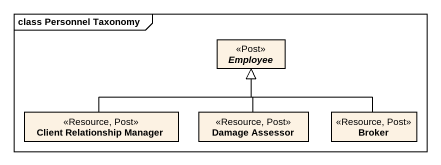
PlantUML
@startuml
mainframe class Personnel Taxonomy
hide circle
hide empty members
abstract class Employee <<Post>>
class "Client Relationship Manager" as Client_Relationship_Manager <<Resource, Post>>
class "Damage Assessor" as Damage_Assessor <<Resource, Post>>
class Broker <<Resource, Post>>
Client_Relationship_Manager -right-|> Employee
Damage_Assessor -up-|> Employee
Broker -left-|> Employee
@enduml
